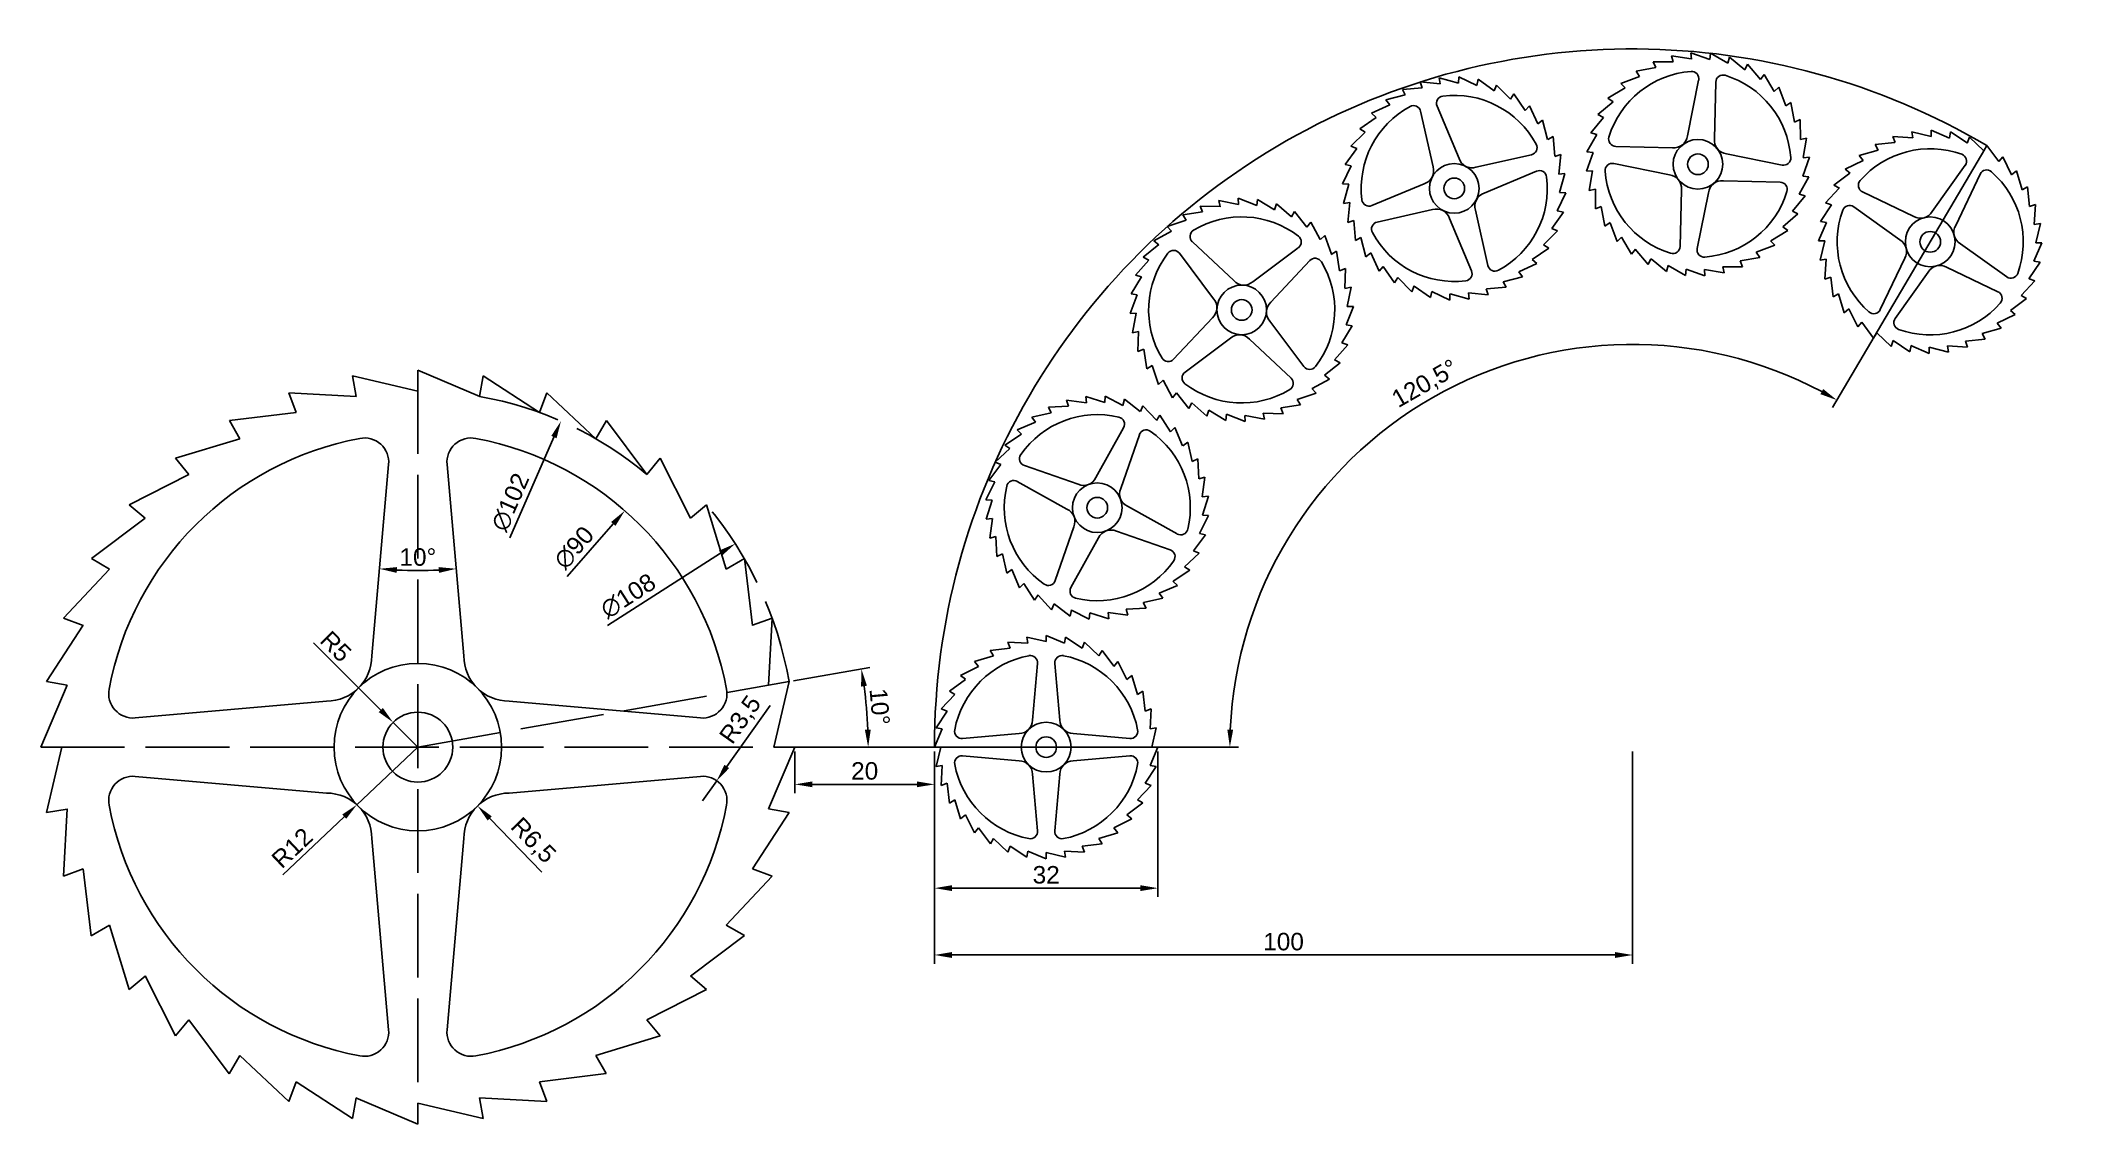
# Model space of a CAD drawing. Header units: millimetres. Extents: x 6128 to 6420, y 1218 to 1373.
import ezdxf

# ---------------------------------------------------------------- set-up
doc = ezdxf.new("R2010")
doc.units = ezdxf.units.MM
doc.linetypes.add('ACAD_ISO02W100', pattern=[15, 12, -3])
doc.layers.add('wymiary', color=110, linetype='Continuous')
doc.styles.get("Standard").update_dxf_attribs({"font": 'arial.ttf'})
doc.dimstyles.new('ISO-25', dxfattribs={"dimtxt": 2.5, "dimasz": 2.5, "dimexe": 1.25, "dimexo": 0.625, "dimtad": 1, "dimtxsty": 'Standard', "dimcen": 2.5, "dimadec": 0, "dimazin": 0, "dimtfac": 1, "dimtmove": 0, "dimatfit": 3, "dimfxl": 1, "dimarcsym": 0})

# ---------------------------------------------------------------- blocks, each defined once
blk = doc.blocks.new('*U1')
for p in [(-1.48, 4.17), (-0.7, -4.69)]:
    blk.add_line(p, (1.48, 4.69))
blk = doc.blocks.new('*U2')
at = {"color": 0, "linetype": 'ByBlock', "lineweight": -2, "transparency": 16777216}
for p, rotation in [((6177.06, 1323.97), 89.99999999999955), ((6186.11, 1324), 79.99999999999964), ((6195.02, 1322.46), 69.9999999999997), ((6168.15, 1322.37), 99.99999999999945), ((6203.54, 1319.39), 59.99999999999969), ((6159.66, 1319.25), 109.9999999999994), ((6151.83, 1314.7), 119.9999999999993), ((6211.39, 1314.89), 49.99999999999972), ((6218.34, 1309.1), 39.99999999999974), ((6144.92, 1308.86), 129.9999999999993), ((6139.13, 1301.91), 139.9999999999993), ((6224.18, 1302.18), 29.99999999999976), ((6228.73, 1294.36), 19.99999999999981), ((6134.63, 1294.06), 149.9999999999993), ((6131.56, 1285.55), 159.9999999999993), ((6231.85, 1285.87), 9.999999999999902), ((6130.01, 1276.63), 169.9999999999992), ((6233.48, 1267.91), 349.9999999999983), ((6130.04, 1267.58), 180), ((6231.93, 1258.99), 339.9999999999984), ((6131.64, 1258.68), 189.9999999999989), ((6134.76, 1250.18), 199.9999999999989), ((6228.87, 1250.48), 329.9999999999984), ((6139.31, 1242.36), 209.9999999999989), ((6224.37, 1242.63), 319.9999999999984), ((6145.15, 1235.45), 219.9999999999989), ((6218.57, 1235.68), 309.9999999999985), ((6152.1, 1229.65), 229.9999999999988), ((6211.66, 1229.84), 299.9999999999985), ((6159.95, 1225.15), 239.9999999999987), ((6203.83, 1225.29), 289.9999999999985), ((6168.47, 1222.08), 249.9999999999987), ((6195.34, 1222.17), 279.9999999999985), ((6177.38, 1220.54), 259.9999999999986), ((6186.43, 1220.57), 269.9999999999985)]:
    blk.add_blockref('*U1', p, dxfattribs=dict(at, rotation=rotation))
blk.add_blockref('*U1', (6233.45, 1276.96), dxfattribs=at)
blk = doc.blocks.new('*U11')
for p in [(-0.44, 1.23), (-0.21, -1.39)]:
    blk.add_line(p, (0.44, 1.39))
blk = doc.blocks.new('*U9')
at = {"color": 0, "linetype": 'ByBlock', "lineweight": -2, "transparency": 16777216}
for p, rotation in [((1827.6, 391.81), 99.99999999999963), ((1830.24, 392.29), 89.99999999999967), ((1832.92, 392.3), 79.99999999999973), ((1835.56, 391.84), 69.99999999999979), ((1838.08, 390.93), 59.99999999999982), ((1822.77, 389.54), 119.9999999999996), ((1825.08, 390.89), 109.9999999999996), ((1840.41, 389.6), 49.99999999999984), ((1842.47, 387.88), 39.99999999999984), ((1819, 385.75), 139.9999999999995), ((1820.72, 387.81), 129.9999999999995), ((1844.2, 385.83), 29.99999999999986), ((1817.67, 383.43), 149.9999999999995), ((1845.55, 383.51), 19.9999999999999), ((1816.76, 380.9), 159.9999999999994), ((1846.47, 381), 9.999999999999902), ((1816.3, 378.26), 169.9999999999994), ((1816.31, 375.58), 180), ((1846.5, 373.04), 339.9999999999985), ((1846.96, 375.68), 349.9999999999985), ((1816.78, 372.94), 189.9999999999992), ((1817.71, 370.42), 199.9999999999991), ((1845.59, 370.51), 329.9999999999985), ((1819.06, 368.11), 209.9999999999991), ((1844.26, 368.19), 319.9999999999985), ((1820.79, 366.06), 219.999999999999), ((1842.54, 366.13), 309.9999999999986), ((1822.85, 364.34), 229.9999999999989), ((1825.17, 363.01), 239.9999999999989), ((1827.69, 362.1), 249.9999999999988), ((1835.66, 362.12), 279.9999999999987), ((1838.17, 363.05), 289.9999999999986), ((1840.49, 364.4), 299.9999999999986), ((1830.34, 361.64), 259.9999999999988), ((1833.02, 361.65), 269.9999999999987)]:
    blk.add_blockref('*U11', p, dxfattribs=dict(at, rotation=rotation))
blk.add_blockref('*U11', (1846.95, 378.36), dxfattribs=at)
blk = doc.blocks.new('*U7')
for p, q in [((-1.95, -12.12), (-1.24, -4.01)), ((1.95, -12.12), (1.24, -4.01)), ((-3.88, -14.05), (-11.99, -14.76)), ((3.88, -14.05), (11.99, -14.76)), ((-3.88, -17.95), (-11.99, -17.24)), ((3.88, -17.95), (11.99, -17.24)), ((-1.95, -19.88), (-1.24, -27.99)), ((1.95, -19.88), (1.24, -27.99))]:
    blk.add_line(p, q)
for radius in [3.56, 1.48]:
    blk.add_circle((0, -16), radius)
for centre, radius, start, end in [((0, -16), 13.33, 100.6522, 169.3478), ((-2.27, -3.92), 1.04, 355, 100.6522), ((2.27, -3.92), 1.04, 79.3478, 185), ((0, -16), 13.33, 10.6522, 79.3478), ((-12.08, -13.73), 1.04, 169.3478, 275), ((-3.88, -12.12), 1.93, 270, 0), ((3.88, -12.12), 1.93, 180, 270), ((12.08, -13.73), 1.04, 265, 10.6522), ((-12.08, -18.27), 1.04, 85, 190.6522), ((12.08, -18.27), 1.04, 349.3478, 95), ((0, -16), 13.33, 190.6522, 259.3478), ((-3.88, -19.88), 1.93, 0, 90), ((3.88, -19.88), 1.93, 90, 180), ((0, -16), 13.33, 280.6522, 349.3478), ((-2.27, -28.08), 1.04, 259.3478, 5), ((2.27, -28.08), 1.04, 175, 280.6522)]:
    blk.add_arc(centre, radius, start, end)
at = {"rotation": 270}
blk.add_blockref('*U9', (-376.97, 1815.63), dxfattribs=at)
blk = doc.blocks.new('*U8')
at = {"color": 0, "linetype": 'ByBlock', "lineweight": -2, "transparency": 16777216}
for p, rotation in [((6325.34, 1367.54), 17.70006011426781), ((6366.89, 1371.65), 353.6000801523571), ((6406.5, 1358.43), 329.5001001904463), ((6289.09, 1346.82), 41.80004007617854), ((6264.46, 1313.1), 65.90002003808928), ((6255.75, 1272.27), 90.00000000000001)]:
    blk.add_blockref('*U7', p, dxfattribs=dict(at, rotation=rotation))
blk = doc.blocks.new('*D13')
at = {"layer": 'Defpoints', "color": 0, "transparency": 16777216}
for p in [(6177.56, 1312.75), (6185.93, 1312.75), (6179.91, 1297.6), (6175.16, 1285.35), (6188.33, 1285.35)]:
    blk.add_point(p, dxfattribs=at)
at = {"layer": 'wymiary', "color": 0, "lineweight": -2, "transparency": 16777216}
blk.add_arc((6181.75, 1360.58), 63.01, 267.2736, 272.7264, dxfattribs=at)
at = {"layer": 'wymiary', "color": 0, "transparency": 16777216}
for points in [[(6178.72, 1297.23), (6178.78, 1298.06), (6176.25, 1297.81)], [(6184.71, 1298.06), (6184.77, 1297.23), (6187.24, 1297.81)]]:
    blk.add_solid(points, dxfattribs=at)
at = {"layer": 'wymiary', "color": 0, "transparency": 16777216, "insert": (6181.75, 1299.48), "char_height": 2.5, "attachment_point": 5}
blk.add_mtext('10°', dxfattribs=at)
blk = doc.blocks.new('*D14')
at = {"layer": 'Defpoints', "color": 0, "transparency": 16777216}
for p in [(6178.21, 1275.81), (6181.75, 1272.27)]:
    blk.add_point(p, dxfattribs=at)
at = {"layer": 'wymiary', "color": 0, "lineweight": -2, "transparency": 16777216}
for p, q in [((6166.79, 1287.23), (6176.44, 1277.57)), ((6181.75, 1272.27), (6178.21, 1275.81))]:
    blk.add_line(p, q, dxfattribs=at)
at = {"layer": 'wymiary', "color": 0, "transparency": 16777216}
blk.add_solid([(6176.74, 1277.87), (6176.15, 1277.28), (6178.21, 1275.81)], dxfattribs=at)
at = {"layer": 'wymiary', "color": 0, "transparency": 16777216, "insert": (6170, 1286.69), "char_height": 2.5, "attachment_point": 5, "rotation": 315}
blk.add_mtext('R5', dxfattribs=at)
blk = doc.blocks.new('*D15')
at = {"layer": 'Defpoints', "color": 0, "transparency": 16777216}
for p in [(6181.75, 1272.27), (6173.02, 1264.03)]:
    blk.add_point(p, dxfattribs=at)
at = {"layer": 'wymiary', "color": 0, "lineweight": -2, "transparency": 16777216}
for p, q in [((6181.75, 1272.27), (6173.02, 1264.03)), ((6162.4, 1254), (6171.2, 1262.31))]:
    blk.add_line(p, q, dxfattribs=at)
at = {"layer": 'wymiary', "color": 0, "transparency": 16777216}
blk.add_solid([(6170.92, 1262.62), (6171.49, 1262.01), (6173.02, 1264.03)], dxfattribs=at)
at = {"layer": 'wymiary', "color": 0, "transparency": 16777216, "insert": (6163.73, 1257.84), "char_height": 2.5, "attachment_point": 5, "rotation": 43.3698}
blk.add_mtext('R12', dxfattribs=at)
blk = doc.blocks.new('*D16')
at = {"layer": 'Defpoints', "color": 0, "transparency": 16777216}
for p in [(6190.3, 1263.86), (6194.83, 1259.19)]:
    blk.add_point(p, dxfattribs=at)
at = {"layer": 'wymiary', "color": 0, "lineweight": -2, "transparency": 16777216}
blk.add_line((6199.5, 1254.37), (6192.04, 1262.06), dxfattribs=at)
at = {"layer": 'wymiary', "color": 0, "transparency": 16777216}
blk.add_solid([(6192.34, 1262.35), (6191.74, 1261.77), (6190.3, 1263.86)], dxfattribs=at)
at = {"layer": 'wymiary', "color": 0, "transparency": 16777216, "insert": (6198.17, 1258.8), "char_height": 2.5, "attachment_point": 5, "rotation": 314.1112}
blk.add_mtext('R6,5', dxfattribs=at)
blk = doc.blocks.new('*D17')
at = {"layer": 'Defpoints', "color": 0, "transparency": 16777216}
for p in [(6224.55, 1267.46), (6222.53, 1264.6)]:
    blk.add_point(p, dxfattribs=at)
at = {"layer": 'wymiary', "color": 0, "lineweight": -2, "transparency": 16777216}
for p, q in [((6232.19, 1278.24), (6226, 1269.5)), ((6222.53, 1264.6), (6224.55, 1267.46))]:
    blk.add_line(p, q, dxfattribs=at)
at = {"layer": 'wymiary', "color": 0, "transparency": 16777216}
blk.add_solid([(6225.66, 1269.74), (6226.34, 1269.26), (6224.55, 1267.46)], dxfattribs=at)
at = {"layer": 'wymiary', "color": 0, "transparency": 16777216, "insert": (6228.08, 1276.12), "char_height": 2.5, "attachment_point": 5, "rotation": 54.6825}
blk.add_mtext('R3,5', dxfattribs=at)
blk = doc.blocks.new('*D18')
at = {"layer": 'Defpoints', "color": 0, "transparency": 16777216}
for p in [(6211.39, 1306.13), (6152.1, 1238.41)]:
    blk.add_point(p, dxfattribs=at)
at = {"layer": 'wymiary', "color": 0, "lineweight": -2, "transparency": 16777216}
blk.add_line((6203.13, 1296.69), (6209.74, 1304.25), dxfattribs=at)
at = {"layer": 'wymiary', "color": 0, "transparency": 16777216}
blk.add_solid([(6209.43, 1304.52), (6210.06, 1303.97), (6211.39, 1306.13)], dxfattribs=at)
at = {"layer": 'wymiary', "color": 0, "transparency": 16777216, "insert": (6204.13, 1300.83), "char_height": 2.5, "attachment_point": 5, "rotation": 48.7957}
blk.add_mtext('∅90', dxfattribs=at)
blk = doc.blocks.new('*D19')
at = {"layer": 'Defpoints', "color": 0, "transparency": 16777216}
for p in [(6227.21, 1301.41), (6136.28, 1243.13)]:
    blk.add_point(p, dxfattribs=at)
at = {"layer": 'wymiary', "color": 0, "lineweight": -2, "transparency": 16777216}
blk.add_line((6208.93, 1289.7), (6225.1, 1300.06), dxfattribs=at)
at = {"layer": 'wymiary', "color": 0, "transparency": 16777216}
blk.add_solid([(6224.88, 1300.41), (6225.33, 1299.71), (6227.21, 1301.41)], dxfattribs=at)
at = {"layer": 'wymiary', "color": 0, "transparency": 16777216, "insert": (6211.87, 1293.92), "char_height": 2.5, "attachment_point": 5, "rotation": 32.6579}
blk.add_mtext('∅108', dxfattribs=at)
blk = doc.blocks.new('*D20')
at = {"layer": 'Defpoints', "color": 0, "transparency": 16777216}
for p in [(6202.25, 1318.97), (6161.24, 1225.57)]:
    blk.add_point(p, dxfattribs=at)
at = {"layer": 'wymiary', "color": 0, "lineweight": -2, "transparency": 16777216}
blk.add_line((6194.9, 1302.23), (6201.24, 1316.68), dxfattribs=at)
at = {"layer": 'wymiary', "color": 0, "transparency": 16777216}
blk.add_solid([(6200.86, 1316.85), (6201.62, 1316.51), (6202.25, 1318.97)], dxfattribs=at)
at = {"layer": 'wymiary', "color": 0, "transparency": 16777216, "insert": (6195, 1307.36), "char_height": 2.5, "attachment_point": 5, "rotation": 66.2959}
blk.add_mtext('∅102', dxfattribs=at)
blk = doc.blocks.new('*D21')
at = {"layer": 'Defpoints', "color": 0, "transparency": 16777216}
for p in [(6234.92, 1281.65), (6246.14, 1276.02), (6127.75, 1272.27), (6181.75, 1272.27), (6235.75, 1272.27)]:
    blk.add_point(p, dxfattribs=at)
at = {"layer": 'wymiary', "color": 0, "lineweight": -2, "transparency": 16777216}
for p, q in [((6235.54, 1281.76), (6246.5, 1283.69)), ((6236.37, 1272.27), (6247.5, 1272.27))]:
    blk.add_line(p, q, dxfattribs=at)
blk.add_arc((6181.75, 1272.27), 64.5, 2.2208, 7.7792, dxfattribs=at)
at = {"layer": 'wymiary', "color": 0, "transparency": 16777216}
for points in [[(6245.24, 1280.94), (6246.07, 1281.07), (6245.27, 1283.47)], [(6246.62, 1274.78), (6245.78, 1274.76), (6246.25, 1272.27)]]:
    blk.add_solid(points, dxfattribs=at)
at = {"layer": 'wymiary', "color": 0, "transparency": 16777216, "insert": (6247.9, 1278.06), "char_height": 2.5, "attachment_point": 5, "rotation": 275}
blk.add_mtext('10°', dxfattribs=at)
blk = doc.blocks.new('*D22')
at = {"layer": 'Defpoints', "color": 0, "transparency": 16777216}
for p in [(6235.75, 1272.27), (6255.75, 1272.27), (6255.75, 1266.94)]:
    blk.add_point(p, dxfattribs=at)
at = {"layer": 'wymiary', "color": 0, "lineweight": -2, "transparency": 16777216}
for p, q in [((6235.75, 1271.65), (6235.75, 1265.69)), ((6255.75, 1271.65), (6255.75, 1265.69)), ((6238.25, 1266.94), (6253.25, 1266.94))]:
    blk.add_line(p, q, dxfattribs=at)
at = {"layer": 'wymiary', "color": 0, "transparency": 16777216}
for points in [[(6238.25, 1267.36), (6238.25, 1266.53), (6235.75, 1266.94)], [(6253.25, 1267.36), (6253.25, 1266.53), (6255.75, 1266.94)]]:
    blk.add_solid(points, dxfattribs=at)
at = {"layer": 'wymiary', "color": 0, "transparency": 16777216, "insert": (6245.75, 1268.85), "char_height": 2.5, "attachment_point": 5}
blk.add_mtext('20', dxfattribs=at)
blk = doc.blocks.new('*D23')
at = {"layer": 'Defpoints', "color": 0, "transparency": 16777216}
for p in [(6255.75, 1272.27), (6287.75, 1272.27), (6287.75, 1252.07)]:
    blk.add_point(p, dxfattribs=at)
at = {"layer": 'wymiary', "color": 0, "lineweight": -2, "transparency": 16777216}
for p, q in [((6255.75, 1271.65), (6255.75, 1250.82)), ((6287.75, 1271.65), (6287.75, 1250.82)), ((6258.25, 1252.07), (6285.25, 1252.07))]:
    blk.add_line(p, q, dxfattribs=at)
at = {"layer": 'wymiary', "color": 0, "transparency": 16777216}
for points in [[(6258.25, 1252.49), (6258.25, 1251.66), (6255.75, 1252.07)], [(6285.25, 1252.49), (6285.25, 1251.66), (6287.75, 1252.07)]]:
    blk.add_solid(points, dxfattribs=at)
at = {"layer": 'wymiary', "color": 0, "transparency": 16777216, "insert": (6271.75, 1253.97), "char_height": 2.5, "attachment_point": 5}
blk.add_mtext('32', dxfattribs=at)
blk = doc.blocks.new('*D24')
at = {"layer": 'Defpoints', "color": 0, "transparency": 16777216}
for p in [(6255.75, 1272.27), (6355.75, 1272.27), (6255.75, 1242.5)]:
    blk.add_point(p, dxfattribs=at)
at = {"layer": 'wymiary', "color": 0, "lineweight": -2, "transparency": 16777216}
for p, q in [((6255.75, 1271.65), (6255.75, 1241.25)), ((6355.75, 1271.65), (6355.75, 1241.25)), ((6353.25, 1242.5), (6258.25, 1242.5))]:
    blk.add_line(p, q, dxfattribs=at)
at = {"layer": 'wymiary', "color": 0, "transparency": 16777216}
for points in [[(6258.25, 1242.92), (6258.25, 1242.08), (6255.75, 1242.5)], [(6353.25, 1242.92), (6353.25, 1242.08), (6355.75, 1242.5)]]:
    blk.add_solid(points, dxfattribs=at)
at = {"layer": 'wymiary', "color": 0, "transparency": 16777216, "insert": (6305.75, 1244.4), "char_height": 2.5, "attachment_point": 5}
blk.add_mtext('100', dxfattribs=at)
blk = doc.blocks.new('*D25')
at = {"layer": 'Defpoints', "color": 0, "transparency": 16777216}
for p in [(6406.5, 1358.43), (6346.06, 1329.14), (6255.75, 1272.27), (6355.75, 1272.27)]:
    blk.add_point(p, dxfattribs=at)
at = {"layer": 'wymiary', "color": 0, "lineweight": -2, "transparency": 16777216}
for p, q in [((6406.18, 1357.9), (6384.39, 1320.9)), ((6256.37, 1272.27), (6299.31, 1272.27))]:
    blk.add_line(p, q, dxfattribs=at)
blk.add_arc((6355.75, 1272.27), 57.69, 61.9833, 177.5167, dxfattribs=at)
at = {"layer": 'wymiary', "color": 0, "transparency": 16777216}
for points in [[(6383.05, 1323.56), (6382.64, 1322.83), (6385.02, 1321.97)], [(6298.53, 1274.76), (6297.7, 1274.78), (6298.06, 1272.27)]]:
    blk.add_solid(points, dxfattribs=at)
at = {"layer": 'wymiary', "color": 0, "transparency": 16777216, "insert": (6326.07, 1324.2), "char_height": 2.5, "attachment_point": 5, "rotation": 29.75}
blk.add_mtext('120,5°', dxfattribs=at)

msp = doc.modelspace()

# ---------------------------------------------------------------- linework, layer by layer
for p, q in [((6175.164, 1285.353), (6177.561, 1312.751)), ((6188.327, 1285.353), (6185.93, 1312.751)), ((6168.664, 1278.853), (6141.266, 1276.456)), ((6194.827, 1278.853), (6222.225, 1276.456)), ((6168.664, 1265.69), (6141.266, 1268.087)), ((6194.827, 1265.69), (6222.225, 1268.087)), ((6175.164, 1259.19), (6177.561, 1231.792)), ((6188.327, 1259.19), (6185.93, 1231.792))]:
    msp.add_line(p, q)
for radius in [12, 5]:
    msp.add_circle((6181.745, 1272.271), radius)
for centre, radius, start, end in [((6355.745, 1272.271), 100, 59.5, 180), ((6181.745, 1272.271), 45, 100.65216, 169.34784), ((6174.074, 1313.056), 3.5, 355, 100.65216), ((6189.416, 1313.056), 3.5, 79.34784, 185), ((6181.745, 1272.271), 45, 10.65216, 79.34784), ((6168.664, 1285.353), 6.5, 270, 360), ((6194.827, 1285.353), 6.5, 180, 270), ((6140.961, 1279.942), 3.5, 169.34784, 275), ((6222.53, 1279.942), 3.5, 265, 10.65216), ((6140.961, 1264.6), 3.5, 85, 190.65216), ((6222.53, 1264.6), 3.5, 349.34784, 95), ((6181.745, 1272.271), 45, 190.65216, 259.34784), ((6168.664, 1259.19), 6.5, 0, 90), ((6194.827, 1259.19), 6.5, 90, 180), ((6181.745, 1272.271), 45, 280.65216, 349.34784), ((6174.074, 1231.486), 3.5, 259.34784, 5), ((6189.416, 1231.486), 3.5, 175, 280.65216)]:
    msp.add_arc(centre, radius, start, end)
at = {"layer": 'wymiary', "linetype": 'ACAD_ISO02W100'}
for p, q in [((6181.745, 1326.271), (6181.745, 1218.271)), ((6181.745, 1272.271), (6234.925, 1281.648)), ((6127.745, 1272.271), (6235.745, 1272.271))]:
    msp.add_line(p, q, dxfattribs=at)
at = {"layer": 'wymiary'}
msp.add_line((6255.745, 1272.271), (6235.745, 1272.271), dxfattribs=at)
at = {"layer": 'wymiary', "linetype": 'ACAD_ISO02W100'}
for radius, start, end in [(51, 50, 80), (54, 10, 40)]:
    msp.add_arc((6181.745, 1272.271), radius, start, end, dxfattribs=at)

# ---------------------------------------------------------------- block references
for name in ['*U8', '*U2']:
    msp.add_blockref(name, (0, 0))

# ---------------------------------------------------------------- dimensions: what is measured, and where the dimension line sits
at = {"layer": 'wymiary'}
dim = msp.add_angular_dim_3p(base=(6346.059, 1329.138), center=(6355.745, 1272.271), p1=(6406.499, 1358.434), p2=(6255.745, 1272.271), dimstyle='ISO-25', override={"dimadec": 1}, dxfattribs=at)
dim.commit()
dim.dimension.update_dxf_attribs({"geometry": '*D25', "text_midpoint": (6326.065, 1324.201)})
for p1, p2, picture, middle in [((6161.243, 1225.574), (6202.248, 1318.969), '*D20', (6196.802, 1306.564)), ((6152.102, 1238.415), (6211.389, 1306.128), '*D18', (6205.611, 1299.529)), ((6136.282, 1243.132), (6227.208, 1301.411), '*D19', (6212.93, 1292.259))]:
    dim = msp.add_diameter_dim_2p(p1=p1, p2=p2, dimstyle='ISO-25', dxfattribs=at)
    dim.commit()
    dim.dimension.update_dxf_attribs({"geometry": picture, "text_midpoint": middle, "dimtype": 163})
for base, line1, line2, picture, middle in [((6179.913, 1297.601), ((6188.327, 1285.353), (6185.93, 1312.751)), ((6175.164, 1285.353), (6177.561, 1312.751)), '*D13', (6181.745, 1299.475)), ((6246.14, 1276.022), ((6181.745, 1272.271), (6234.925, 1281.648)), ((6127.745, 1272.271), (6235.745, 1272.271)), '*D21', (6247.898, 1278.059))]:
    dim = msp.add_angular_dim_2l(base=base, line1=line1, line2=line2, dimstyle='ISO-25', dxfattribs=at)
    dim.commit()
    dim.dimension.update_dxf_attribs({"geometry": picture, "text_midpoint": middle})
for center, mpoint, picture, middle in [((6181.745, 1272.271), (6178.21, 1275.807), '*D14', (6168.664, 1285.353)), ((6181.745, 1272.271), (6173.022, 1264.031), '*D15', (6165.017, 1256.469)), ((6194.827, 1259.19), (6190.302, 1263.857), '*D16', (6196.641, 1257.318))]:
    dim = msp.add_radius_dim(center=center, mpoint=mpoint, dimstyle='ISO-25', dxfattribs=at)
    dim.commit()
    dim.dimension.update_dxf_attribs({"geometry": picture, "text_midpoint": middle, "dimtype": 164})
dim = msp.add_radius_dim(center=(6222.53, 1264.6), mpoint=(6224.554, 1267.456), dimstyle='ISO-25', dxfattribs=at)
dim.commit()
dim.dimension.update_dxf_attribs({"geometry": '*D17', "text_midpoint": (6228.082, 1276.116)})
for base, p1, p2, picture, middle in [((6255.745, 1266.944), (6235.745, 1272.271), (6255.745, 1272.271), '*D22', (6245.745, 1268.845)), ((6287.745, 1252.072), (6255.745, 1272.271), (6287.745, 1272.271), '*D23', (6271.745, 1253.975)), ((6255.745, 1242.499), (6355.745, 1272.271), (6255.745, 1272.271), '*D24', (6305.745, 1244.4))]:
    dim = msp.add_linear_dim(base=base, p1=p1, p2=p2, dimstyle='ISO-25', dxfattribs=at)
    dim.commit()
    dim.dimension.update_dxf_attribs({"geometry": picture, "text_midpoint": middle})

doc.saveas('drawing.dxf')
